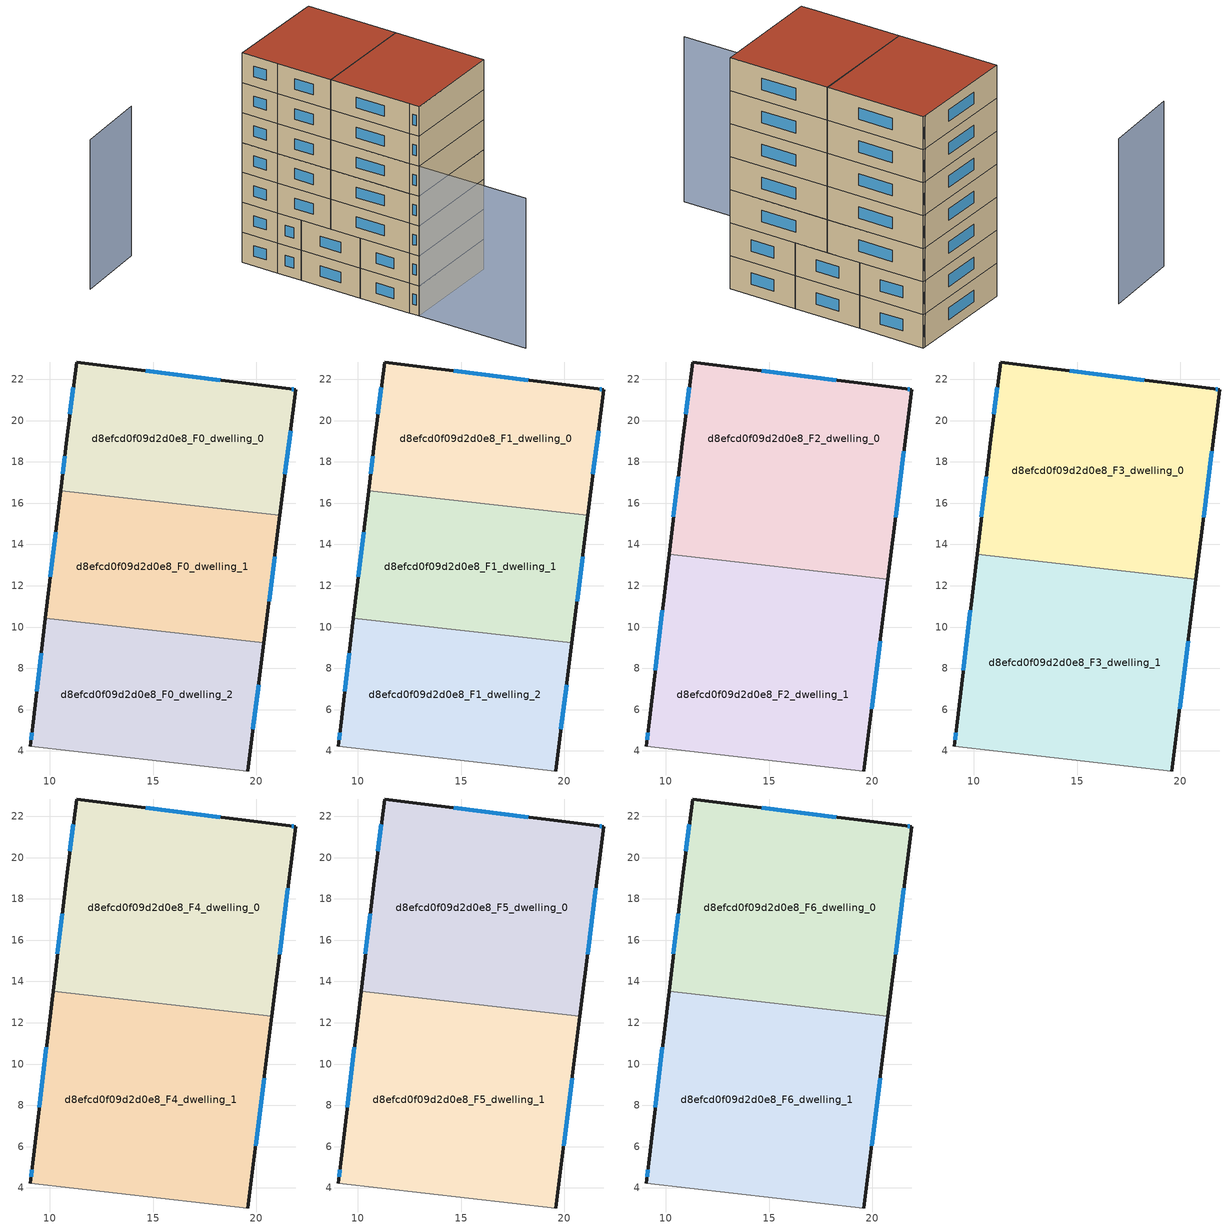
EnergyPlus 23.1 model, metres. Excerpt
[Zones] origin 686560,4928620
d8efcd0f09d2d0e8_F0_dwelling_0
 floor ground (EU_floor_Construction): 21.61,21.54 21.9,21.5 21.14,15.41 10.52,16.61 10.81,19.09 11.29,22.84 z0
 wall outside (EU_wall_Construction): 21.14,15.41 21.9,21.5 21.61,21.54 11.29,22.84 10.81,19.09 10.52,16.61 z0:3
 wall to d8efcd0f09d2d0e8_F0_dwelling_1 (EU_wall_Construction): 10.52,16.61 21.14,15.41 z0:3
 window (EU_Window_Construction): 21.81,21.51 21.71,21.52 / 21.39,17.39 21.65,19.52 / 10.72,18.28 10.61,17.42 / 11.14,21.62 10.97,20.31 / 18.26,21.96 14.65,22.41 z0.98:2.02
d8efcd0f09d2d0e8_F0_dwelling_1
 floor ground (EU_floor_Construction): 21.14,15.41 20.36,9.23 9.78,10.43 10.52,16.61 z0
 wall outside (EU_wall_Construction): 10.52,16.61 9.78,10.43 / 20.36,9.23 21.14,15.41 z0:3
 wall to d8efcd0f09d2d0e8_F0_dwelling_2 (EU_wall_Construction): 9.78,10.43 20.36,9.23 z0:3
 window (EU_Window_Construction): 10.28,14.6 10.02,12.44 / 20.61,11.24 20.88,13.4 z0.98:2.02
d8efcd0f09d2d0e8_F0_dwelling_2
 floor ground (EU_floor_Construction): 20.36,9.23 19.58,3.03 9.05,4.23 9.16,5.19 9.78,10.43 z0
 wall outside (EU_wall_Construction): 9.78,10.43 9.16,5.19 9.05,4.23 / 19.58,3.03 20.36,9.23 z0:3
 wall adiabatic (EU_wall_Construction): 9.05,4.23 19.58,3.03 z0:3
 window (EU_Window_Construction): 9.13,4.87 9.09,4.54 / 9.58,8.72 9.36,6.89 / 19.84,5.04 20.11,7.21 z0.98:2.02
d8efcd0f09d2d0e8_F1_dwelling_0
 floor to d8efcd0f09d2d0e8_F0_dwelling_0 (EU_floor_Construction): 21.61,21.54 21.9,21.5 21.14,15.41 10.52,16.61 10.81,19.09 11.29,22.84 z3
 wall outside (EU_wall_Construction): 21.14,15.41 21.9,21.5 21.61,21.54 11.29,22.84 10.81,19.09 10.52,16.61 z3:6
 wall to d8efcd0f09d2d0e8_F1_dwelling_1 (EU_wall_Construction): 10.52,16.61 21.14,15.41 z3:6
 window (EU_Window_Construction): 21.81,21.51 21.71,21.52 / 21.39,17.39 21.65,19.52 / 10.72,18.28 10.61,17.42 / 11.14,21.62 10.97,20.31 / 18.26,21.96 14.65,22.41 z3.98:5.02
d8efcd0f09d2d0e8_F1_dwelling_1
 floor to d8efcd0f09d2d0e8_F0_dwelling_1 (EU_floor_Construction): 21.14,15.41 20.36,9.23 9.78,10.43 10.52,16.61 z3
 wall outside (EU_wall_Construction): 10.52,16.61 9.78,10.43 / 20.36,9.23 21.14,15.41 z3:6
 wall to d8efcd0f09d2d0e8_F1_dwelling_2 (EU_wall_Construction): 9.78,10.43 20.36,9.23 z3:6
 window (EU_Window_Construction): 10.28,14.6 10.02,12.44 / 20.61,11.24 20.88,13.4 z3.98:5.02
d8efcd0f09d2d0e8_F1_dwelling_2
 floor to d8efcd0f09d2d0e8_F0_dwelling_2 (EU_floor_Construction): 20.36,9.23 19.58,3.03 9.05,4.23 9.16,5.19 9.78,10.43 z3
 wall outside (EU_wall_Construction): 9.78,10.43 9.16,5.19 9.05,4.23 / 19.58,3.03 20.36,9.23 z3:6
 wall adiabatic (EU_wall_Construction): 9.05,4.23 19.58,3.03 z3:6
 window (EU_Window_Construction): 9.13,4.87 9.09,4.54 / 9.58,8.72 9.36,6.89 / 19.84,5.04 20.11,7.21 z3.98:5.02
d8efcd0f09d2d0e8_F2_dwelling_0
 floor to d8efcd0f09d2d0e8_F1_dwelling_0 (EU_floor_Construction): 21.61,21.54 21.9,21.5 21.14,15.41 10.52,16.61 10.81,19.09 11.29,22.84 z6
 floor to d8efcd0f09d2d0e8_F1_dwelling_1 (EU_floor_Construction): 21.14,15.41 20.75,12.32 10.15,13.52 10.52,16.61 z6
 wall outside (EU_wall_Construction): 20.75,12.32 21.9,21.5 21.61,21.54 11.29,22.84 10.81,19.09 10.15,13.52 z6:9
 wall to d8efcd0f09d2d0e8_F2_dwelling_1 (EU_wall_Construction): 10.15,13.52 20.75,12.32 z6:9
 window (EU_Window_Construction): 21.81,21.51 21.71,21.52 / 21.12,15.31 21.53,18.51 / 10.6,17.28 10.37,15.33 / 11.14,21.62 10.97,20.31 / 18.26,21.96 14.65,22.41 z6.98:8.02
d8efcd0f09d2d0e8_F2_dwelling_1
 floor to d8efcd0f09d2d0e8_F1_dwelling_1 (EU_floor_Construction): 20.75,12.32 20.36,9.23 9.78,10.43 10.15,13.52 z6
 floor to d8efcd0f09d2d0e8_F1_dwelling_2 (EU_floor_Construction): 20.36,9.23 19.58,3.03 9.05,4.23 9.16,5.19 9.78,10.43 z6
 wall outside (EU_wall_Construction): 10.15,13.52 9.16,5.19 9.05,4.23 / 19.58,3.03 20.75,12.32 z6:9
 wall adiabatic (EU_wall_Construction): 9.05,4.23 19.58,3.03 z6:9
 window (EU_Window_Construction): 9.13,4.87 9.09,4.54 / 9.83,10.81 9.48,7.9 / 19.96,6.05 20.37,9.3 z6.98:8.02
d8efcd0f09d2d0e8_F3_dwelling_0
 floor to d8efcd0f09d2d0e8_F2_dwelling_0 (EU_floor_Construction): 21.61,21.54 21.9,21.5 20.75,12.32 10.15,13.52 10.81,19.09 11.29,22.84 z9
 wall outside (EU_wall_Construction): 20.75,12.32 21.9,21.5 21.61,21.54 11.29,22.84 10.81,19.09 10.15,13.52 z9:12
 wall to d8efcd0f09d2d0e8_F3_dwelling_1 (EU_wall_Construction): 10.15,13.52 20.75,12.32 z9:12
 window (EU_Window_Construction): 21.81,21.51 21.71,21.52 / 21.12,15.31 21.53,18.51 / 10.6,17.28 10.37,15.33 / 11.14,21.62 10.97,20.31 / 18.26,21.96 14.65,22.41 z9.98:11.02
d8efcd0f09d2d0e8_F3_dwelling_1
 floor to d8efcd0f09d2d0e8_F2_dwelling_1 (EU_floor_Construction): 20.75,12.32 19.58,3.03 9.05,4.23 9.16,5.19 10.15,13.52 z9
 wall outside (EU_wall_Construction): 10.15,13.52 9.16,5.19 9.05,4.23 / 19.58,3.03 20.75,12.32 z9:12
 wall adiabatic (EU_wall_Construction): 9.05,4.23 19.58,3.03 z9:12
 window (EU_Window_Construction): 9.13,4.87 9.09,4.54 / 9.83,10.81 9.48,7.9 / 19.96,6.05 20.37,9.3 z9.98:11.02
d8efcd0f09d2d0e8_F4_dwelling_0
 floor to d8efcd0f09d2d0e8_F3_dwelling_0 (EU_floor_Construction): 21.61,21.54 21.9,21.5 20.75,12.32 10.15,13.52 10.81,19.09 11.29,22.84 z12
 wall outside (EU_wall_Construction): 20.75,12.32 21.9,21.5 21.61,21.54 11.29,22.84 10.81,19.09 10.15,13.52 z12:15
 wall to d8efcd0f09d2d0e8_F4_dwelling_1 (EU_wall_Construction): 10.15,13.52 20.75,12.32 z12:15
 window (EU_Window_Construction): 21.81,21.51 21.71,21.52 / 21.12,15.31 21.53,18.51 / 10.6,17.28 10.37,15.33 / 11.14,21.62 10.97,20.31 / 18.26,21.96 14.65,22.41 z12.98:14.02
d8efcd0f09d2d0e8_F4_dwelling_1
 floor to d8efcd0f09d2d0e8_F3_dwelling_1 (EU_floor_Construction): 20.75,12.32 19.58,3.03 9.05,4.23 9.16,5.19 10.15,13.52 z12
 wall outside (EU_wall_Construction): 10.15,13.52 9.16,5.19 9.05,4.23 / 19.58,3.03 20.75,12.32 z12:15
 wall adiabatic (EU_wall_Construction): 9.05,4.23 19.58,3.03 z12:15
 window (EU_Window_Construction): 9.13,4.87 9.09,4.54 / 9.83,10.81 9.48,7.9 / 19.96,6.05 20.37,9.3 z12.98:14.02
d8efcd0f09d2d0e8_F5_dwelling_0
 floor to d8efcd0f09d2d0e8_F4_dwelling_0 (EU_floor_Construction): 21.61,21.54 21.9,21.5 20.75,12.32 10.15,13.52 10.81,19.09 11.29,22.84 z15
 wall outside (EU_wall_Construction): 20.75,12.32 21.9,21.5 21.61,21.54 11.29,22.84 10.81,19.09 10.15,13.52 z15:18
 wall to d8efcd0f09d2d0e8_F5_dwelling_1 (EU_wall_Construction): 10.15,13.52 20.75,12.32 z15:18
 window (EU_Window_Construction): 21.81,21.51 21.71,21.52 / 21.12,15.31 21.53,18.51 / 10.6,17.28 10.37,15.33 / 11.14,21.62 10.97,20.31 / 18.26,21.96 14.65,22.41 z15.98:17.02
d8efcd0f09d2d0e8_F5_dwelling_1
 floor to d8efcd0f09d2d0e8_F4_dwelling_1 (EU_floor_Construction): 20.75,12.32 19.58,3.03 9.05,4.23 9.16,5.19 10.15,13.52 z15
 wall outside (EU_wall_Construction): 10.15,13.52 9.16,5.19 9.05,4.23 / 19.58,3.03 20.75,12.32 z15:18
 wall adiabatic (EU_wall_Construction): 9.05,4.23 19.58,3.03 z15:18
 window (EU_Window_Construction): 9.13,4.87 9.09,4.54 / 9.83,10.81 9.48,7.9 / 19.96,6.05 20.37,9.3 z15.98:17.02
d8efcd0f09d2d0e8_F6_dwelling_0
 floor to d8efcd0f09d2d0e8_F5_dwelling_0 (EU_floor_Construction): 21.61,21.54 21.9,21.5 20.75,12.32 10.15,13.52 10.81,19.09 11.29,22.84 z18
 wall outside (EU_wall_Construction): 20.75,12.32 21.9,21.5 21.61,21.54 11.29,22.84 10.81,19.09 10.15,13.52 z18:21
 wall to d8efcd0f09d2d0e8_F6_dwelling_1 (EU_wall_Construction): 10.15,13.52 20.75,12.32 z18:21
 window (EU_Window_Construction): 21.81,21.51 21.71,21.52 / 21.12,15.31 21.53,18.51 / 10.6,17.28 10.37,15.33 / 11.14,21.62 10.97,20.31 / 18.26,21.96 14.65,22.41 z18.98:20.02
 roof outside (EU_roof_Construction): 20.75,12.32 21.9,21.5 21.61,21.54 11.29,22.84 10.81,19.09 10.15,13.52 z21
d8efcd0f09d2d0e8_F6_dwelling_1
 floor to d8efcd0f09d2d0e8_F5_dwelling_1 (EU_floor_Construction): 20.75,12.32 19.58,3.03 9.05,4.23 9.16,5.19 10.15,13.52 z18
 wall outside (EU_wall_Construction): 10.15,13.52 9.16,5.19 9.05,4.23 / 19.58,3.03 20.75,12.32 z18:21
 wall adiabatic (EU_wall_Construction): 9.05,4.23 19.58,3.03 z18:21
 window (EU_Window_Construction): 9.13,4.87 9.09,4.54 / 9.83,10.81 9.48,7.9 / 19.96,6.05 20.37,9.3 z18.98:20.02
 roof outside (EU_roof_Construction): 19.58,3.03 20.75,12.32 10.15,13.52 9.16,5.19 9.05,4.23 z21
shading: 7.75,-6.95 9.06,4.25 / 9.06,4.25 19.58,3.03 / 8.08,32.22 0.69,32.61 z0:15
[Building]
EU S2 Campaign: North Axis=0; Terrain=City; Solar Distribution=FullExterior
[Site:Location]
Bologna: Latitude=44.5; Longitude=11.25; Time Zone=1; Elevation=37
[SizingPeriod:WeatherFileDays]
AnnualSizingPeriod: Begin Month=1; Begin Day of Month=1; End Month=12; End Day of Month=31; Day of Week for Start Day=Monday; Use Weather File Daylight Saving Period=No; Use Weather File Rain and Snow Indicators=No
[MATERIAL]
EU_InternalMass_Material: Roughness=MediumRough; Thickness=0.1; Conductivity=1; Density=1800; Specific Heat=900; Thermal Absorptance=0.9; Solar Absorptance=0.7; Visible Absorptance=0.7
[MATERIAL:NOMASS] Roughness=MediumRough; Thermal Absorptance=0.9; Solar Absorptance=0.7; Visible Absorptance=0.7
Name | Thermal Resistance
EU_wall_NoMass | 0.905828
EU_roof_NoMass | 0.37593
EU_floor_NoMass | 0.67114
[WINDOWMATERIAL:SIMPLEGLAZINGSYSTEM]
EU_Window_SimpleGlazing: UFactor=4.52486; Solar Heat Gain Coefficient=0.85; Visible Transmittance=0.85
[CONSTRUCTION]
EU_wall_Construction: EU_wall_NoMass
EU_roof_Construction: EU_roof_NoMass
EU_floor_Construction: EU_floor_NoMass
EU_InternalMass_Construction: EU_InternalMass_Material
EU_Window_Construction: EU_Window_SimpleGlazing
[ZONE] Type=1; Multiplier=1; Ceiling Height=autocalculate; Floor Area=autocalculate; Part of Total Floor Area=Yes
Name | Volume
d8efcd0f09d2d0e8_F0_dwelling_0; d8efcd0f09d2d0e8_F1_dwelling_0 | 199.162
d8efcd0f09d2d0e8_F2_dwelling_0; d8efcd0f09d2d0e8_F3_dwelling_1; d8efcd0f09d2d0e8_F4_dwelling_1; d8efcd0f09d2d0e8_F5_dwelling_1; d8efcd0f09d2d0e8_F6_dwelling_1 | 298.742
d8efcd0f09d2d0e8_F3_dwelling_0; d8efcd0f09d2d0e8_F4_dwelling_0; d8efcd0f09d2d0e8_F5_dwelling_0; d8efcd0f09d2d0e8_F6_dwelling_0 | 298.75
d8efcd0f09d2d0e8_F0_dwelling_1; d8efcd0f09d2d0e8_F1_dwelling_1 | 199.158
d8efcd0f09d2d0e8_F2_dwelling_1 | 298.729
d8efcd0f09d2d0e8_F0_dwelling_2; d8efcd0f09d2d0e8_F1_dwelling_2 | 199.17
[INTERNALMASS] Construction=EU_InternalMass_Construction
Name | Zone or ZoneList | Surface Area
d8efcd0f09d2d0e8_F0_dwelling_0_EU_InternalMass | d8efcd0f09d2d0e8_F0_dwelling_0 | 66.3872
d8efcd0f09d2d0e8_F0_dwelling_1_EU_InternalMass | d8efcd0f09d2d0e8_F0_dwelling_1 | 66.3861
d8efcd0f09d2d0e8_F0_dwelling_2_EU_InternalMass | d8efcd0f09d2d0e8_F0_dwelling_2 | 66.39
d8efcd0f09d2d0e8_F1_dwelling_0_EU_InternalMass | d8efcd0f09d2d0e8_F1_dwelling_0 | 66.3872
d8efcd0f09d2d0e8_F1_dwelling_1_EU_InternalMass | d8efcd0f09d2d0e8_F1_dwelling_1 | 66.3861
d8efcd0f09d2d0e8_F1_dwelling_2_EU_InternalMass | d8efcd0f09d2d0e8_F1_dwelling_2 | 66.39
d8efcd0f09d2d0e8_F2_dwelling_0_EU_InternalMass | d8efcd0f09d2d0e8_F2_dwelling_0 | 99.5837
d8efcd0f09d2d0e8_F2_dwelling_1_EU_InternalMass | d8efcd0f09d2d0e8_F2_dwelling_1 | 99.5805
d8efcd0f09d2d0e8_F3_dwelling_0_EU_InternalMass | d8efcd0f09d2d0e8_F3_dwelling_0 | 99.5837
d8efcd0f09d2d0e8_F3_dwelling_1_EU_InternalMass | d8efcd0f09d2d0e8_F3_dwelling_1 | 99.5805
d8efcd0f09d2d0e8_F4_dwelling_0_EU_InternalMass | d8efcd0f09d2d0e8_F4_dwelling_0 | 99.5837
d8efcd0f09d2d0e8_F4_dwelling_1_EU_InternalMass | d8efcd0f09d2d0e8_F4_dwelling_1 | 99.5805
d8efcd0f09d2d0e8_F5_dwelling_0_EU_InternalMass | d8efcd0f09d2d0e8_F5_dwelling_0 | 99.5837
d8efcd0f09d2d0e8_F5_dwelling_1_EU_InternalMass | d8efcd0f09d2d0e8_F5_dwelling_1 | 99.5805
d8efcd0f09d2d0e8_F6_dwelling_0_EU_InternalMass | d8efcd0f09d2d0e8_F6_dwelling_0 | 99.5837
d8efcd0f09d2d0e8_F6_dwelling_1_EU_InternalMass | d8efcd0f09d2d0e8_F6_dwelling_1 | 99.5805
[OTHEREQUIPMENT] Fuel Type=Electricity; Design Level Calculation Method=Watts/Area; Power per Zone Floor Area=1; Fraction Latent=0; Fraction Radiant=0; Fraction Lost=0; Carbon Dioxide Generation Rate=0; EndUse Subcategory=EU_Step8_InternalGains
Name | Zone or ZoneList or Space or SpaceList | Schedule
EU_Step8_InternalGain_d8efcd0f09d2d0e8_F0_dwelling_0_f000 | d8efcd0f09d2d0e8_F0_dwelling_0 | EU_Step8_GainSchedule_d8efcd0f09d2d0e8_F0_dwelling_0_f000
EU_Step8_InternalGain_d8efcd0f09d2d0e8_F0_dwelling_1_f000 | d8efcd0f09d2d0e8_F0_dwelling_1 | EU_Step8_GainSchedule_d8efcd0f09d2d0e8_F0_dwelling_1_f000
EU_Step8_InternalGain_d8efcd0f09d2d0e8_F0_dwelling_2_f000 | d8efcd0f09d2d0e8_F0_dwelling_2 | EU_Step8_GainSchedule_d8efcd0f09d2d0e8_F0_dwelling_2_f000
EU_Step8_InternalGain_d8efcd0f09d2d0e8_F1_dwelling_0_f000 | d8efcd0f09d2d0e8_F1_dwelling_0 | EU_Step8_GainSchedule_d8efcd0f09d2d0e8_F1_dwelling_0_f000
EU_Step8_InternalGain_d8efcd0f09d2d0e8_F1_dwelling_1_f000 | d8efcd0f09d2d0e8_F1_dwelling_1 | EU_Step8_GainSchedule_d8efcd0f09d2d0e8_F1_dwelling_1_f000
EU_Step8_InternalGain_d8efcd0f09d2d0e8_F1_dwelling_2_f000 | d8efcd0f09d2d0e8_F1_dwelling_2 | EU_Step8_GainSchedule_d8efcd0f09d2d0e8_F1_dwelling_2_f000
EU_Step8_InternalGain_d8efcd0f09d2d0e8_F2_dwelling_0_f000 | d8efcd0f09d2d0e8_F2_dwelling_0 | EU_Step8_GainSchedule_d8efcd0f09d2d0e8_F2_dwelling_0_f000
EU_Step8_InternalGain_d8efcd0f09d2d0e8_F2_dwelling_1_f000 | d8efcd0f09d2d0e8_F2_dwelling_1 | EU_Step8_GainSchedule_d8efcd0f09d2d0e8_F2_dwelling_1_f000
EU_Step8_InternalGain_d8efcd0f09d2d0e8_F3_dwelling_0_f000 | d8efcd0f09d2d0e8_F3_dwelling_0 | EU_Step8_GainSchedule_d8efcd0f09d2d0e8_F3_dwelling_0_f000
EU_Step8_InternalGain_d8efcd0f09d2d0e8_F3_dwelling_1_f000 | d8efcd0f09d2d0e8_F3_dwelling_1 | EU_Step8_GainSchedule_d8efcd0f09d2d0e8_F3_dwelling_1_f000
EU_Step8_InternalGain_d8efcd0f09d2d0e8_F4_dwelling_0_f000 | d8efcd0f09d2d0e8_F4_dwelling_0 | EU_Step8_GainSchedule_d8efcd0f09d2d0e8_F4_dwelling_0_f000
EU_Step8_InternalGain_d8efcd0f09d2d0e8_F4_dwelling_1_f000 | d8efcd0f09d2d0e8_F4_dwelling_1 | EU_Step8_GainSchedule_d8efcd0f09d2d0e8_F4_dwelling_1_f000
EU_Step8_InternalGain_d8efcd0f09d2d0e8_F5_dwelling_0_f000 | d8efcd0f09d2d0e8_F5_dwelling_0 | EU_Step8_GainSchedule_d8efcd0f09d2d0e8_F5_dwelling_0_f000
EU_Step8_InternalGain_d8efcd0f09d2d0e8_F5_dwelling_1_f000 | d8efcd0f09d2d0e8_F5_dwelling_1 | EU_Step8_GainSchedule_d8efcd0f09d2d0e8_F5_dwelling_1_f000
EU_Step8_InternalGain_d8efcd0f09d2d0e8_F6_dwelling_0_f000 | d8efcd0f09d2d0e8_F6_dwelling_0 | EU_Step8_GainSchedule_d8efcd0f09d2d0e8_F6_dwelling_0_f000
EU_Step8_InternalGain_d8efcd0f09d2d0e8_F6_dwelling_1_f000 | d8efcd0f09d2d0e8_F6_dwelling_1 | EU_Step8_GainSchedule_d8efcd0f09d2d0e8_F6_dwelling_1_f000
[ZONEVENTILATION:DESIGNFLOWRATE] Schedule=EU_AlwaysOn; Design Flow Rate Calculation Method=AirChanges/Hour; Air Changes per Hour=0.73129; Ventilation Type=Natural; Fan Pressure Rise=0; Fan Total Efficiency=1; Constant Term Coefficient=1; Temperature Term Coefficient=0; Velocity Term Coefficient=0; Velocity Squared Term Coefficient=0; Minimum Indoor Temperature=-100; Maximum Indoor Temperature=100; Delta Temperature=-100; Minimum Outdoor Temperature=-100; Maximum Outdoor Temperature=100; Maximum Wind Speed=40
Name | Zone or ZoneList or Space or SpaceList
EU_ConstantAir_d8efcd0f09d2d0e8_F0_dwelling_0 | d8efcd0f09d2d0e8_F0_dwelling_0
EU_ConstantAir_d8efcd0f09d2d0e8_F0_dwelling_1 | d8efcd0f09d2d0e8_F0_dwelling_1
EU_ConstantAir_d8efcd0f09d2d0e8_F0_dwelling_2 | d8efcd0f09d2d0e8_F0_dwelling_2
EU_ConstantAir_d8efcd0f09d2d0e8_F1_dwelling_0 | d8efcd0f09d2d0e8_F1_dwelling_0
EU_ConstantAir_d8efcd0f09d2d0e8_F1_dwelling_1 | d8efcd0f09d2d0e8_F1_dwelling_1
EU_ConstantAir_d8efcd0f09d2d0e8_F1_dwelling_2 | d8efcd0f09d2d0e8_F1_dwelling_2
EU_ConstantAir_d8efcd0f09d2d0e8_F2_dwelling_0 | d8efcd0f09d2d0e8_F2_dwelling_0
EU_ConstantAir_d8efcd0f09d2d0e8_F2_dwelling_1 | d8efcd0f09d2d0e8_F2_dwelling_1
EU_ConstantAir_d8efcd0f09d2d0e8_F3_dwelling_0 | d8efcd0f09d2d0e8_F3_dwelling_0
EU_ConstantAir_d8efcd0f09d2d0e8_F3_dwelling_1 | d8efcd0f09d2d0e8_F3_dwelling_1
EU_ConstantAir_d8efcd0f09d2d0e8_F4_dwelling_0 | d8efcd0f09d2d0e8_F4_dwelling_0
EU_ConstantAir_d8efcd0f09d2d0e8_F4_dwelling_1 | d8efcd0f09d2d0e8_F4_dwelling_1
EU_ConstantAir_d8efcd0f09d2d0e8_F5_dwelling_0 | d8efcd0f09d2d0e8_F5_dwelling_0
EU_ConstantAir_d8efcd0f09d2d0e8_F5_dwelling_1 | d8efcd0f09d2d0e8_F5_dwelling_1
EU_ConstantAir_d8efcd0f09d2d0e8_F6_dwelling_0 | d8efcd0f09d2d0e8_F6_dwelling_0
EU_ConstantAir_d8efcd0f09d2d0e8_F6_dwelling_1 | d8efcd0f09d2d0e8_F6_dwelling_1
[HVACTEMPLATE:THERMOSTAT] Constant Heating Setpoint=20; Constant Cooling Setpoint=50
EU_HeatOnly_d8efcd0f09d2d0e8_F0_dwelling_0; EU_HeatOnly_d8efcd0f09d2d0e8_F0_dwelling_1; EU_HeatOnly_d8efcd0f09d2d0e8_F0_dwelling_2; EU_HeatOnly_d8efcd0f09d2d0e8_F1_dwelling_0; EU_HeatOnly_d8efcd0f09d2d0e8_F1_dwelling_1; EU_HeatOnly_d8efcd0f09d2d0e8_F1_dwelling_2; EU_HeatOnly_d8efcd0f09d2d0e8_F2_dwelling_0; EU_HeatOnly_d8efcd0f09d2d0e8_F2_dwelling_1; EU_HeatOnly_d8efcd0f09d2d0e8_F3_dwelling_0; EU_HeatOnly_d8efcd0f09d2d0e8_F3_dwelling_1; EU_HeatOnly_d8efcd0f09d2d0e8_F4_dwelling_0; EU_HeatOnly_d8efcd0f09d2d0e8_F4_dwelling_1; EU_HeatOnly_d8efcd0f09d2d0e8_F5_dwelling_0; EU_HeatOnly_d8efcd0f09d2d0e8_F5_dwelling_1; EU_HeatOnly_d8efcd0f09d2d0e8_F6_dwelling_0; EU_HeatOnly_d8efcd0f09d2d0e8_F6_dwelling_1
[HVACTEMPLATE:ZONE:IDEALLOADSAIRSYSTEM] System Availability Schedule=EU_AlwaysOn; Maximum Heating Supply Air Temperature=50; Minimum Cooling Supply Air Temperature=13; Maximum Heating Supply Air Humidity Ratio=0.0156; Minimum Cooling Supply Air Humidity Ratio=0.0077; Heating Limit=NoLimit; Cooling Limit=NoLimit; Heating Availability Schedule=EU_AlwaysOn; Cooling Availability Schedule=EU_CoolingOff; Dehumidification Control Type=ConstantSensibleHeatRatio; Cooling Sensible Heat Ratio=0.7; Dehumidification Setpoint=60; Humidification Control Type=None; Humidification Setpoint=30; Outdoor Air Method=None; Outdoor Air Flow Rate per Person=0.00944; Outdoor Air Flow Rate per Zone Floor Area=0; Outdoor Air Flow Rate per Zone=0; Demand Controlled Ventilation Type=None; Outdoor Air Economizer Type=NoEconomizer; Heat Recovery Type=None; Sensible Heat Recovery Effectiveness=0.7; Latent Heat Recovery Effectiveness=0.65
Name | Template Thermostat
d8efcd0f09d2d0e8_F0_dwelling_0 | EU_HeatOnly_d8efcd0f09d2d0e8_F0_dwelling_0
d8efcd0f09d2d0e8_F0_dwelling_1 | EU_HeatOnly_d8efcd0f09d2d0e8_F0_dwelling_1
d8efcd0f09d2d0e8_F0_dwelling_2 | EU_HeatOnly_d8efcd0f09d2d0e8_F0_dwelling_2
d8efcd0f09d2d0e8_F1_dwelling_0 | EU_HeatOnly_d8efcd0f09d2d0e8_F1_dwelling_0
d8efcd0f09d2d0e8_F1_dwelling_1 | EU_HeatOnly_d8efcd0f09d2d0e8_F1_dwelling_1
d8efcd0f09d2d0e8_F1_dwelling_2 | EU_HeatOnly_d8efcd0f09d2d0e8_F1_dwelling_2
d8efcd0f09d2d0e8_F2_dwelling_0 | EU_HeatOnly_d8efcd0f09d2d0e8_F2_dwelling_0
d8efcd0f09d2d0e8_F2_dwelling_1 | EU_HeatOnly_d8efcd0f09d2d0e8_F2_dwelling_1
d8efcd0f09d2d0e8_F3_dwelling_0 | EU_HeatOnly_d8efcd0f09d2d0e8_F3_dwelling_0
d8efcd0f09d2d0e8_F3_dwelling_1 | EU_HeatOnly_d8efcd0f09d2d0e8_F3_dwelling_1
d8efcd0f09d2d0e8_F4_dwelling_0 | EU_HeatOnly_d8efcd0f09d2d0e8_F4_dwelling_0
d8efcd0f09d2d0e8_F4_dwelling_1 | EU_HeatOnly_d8efcd0f09d2d0e8_F4_dwelling_1
d8efcd0f09d2d0e8_F5_dwelling_0 | EU_HeatOnly_d8efcd0f09d2d0e8_F5_dwelling_0
d8efcd0f09d2d0e8_F5_dwelling_1 | EU_HeatOnly_d8efcd0f09d2d0e8_F5_dwelling_1
d8efcd0f09d2d0e8_F6_dwelling_0 | EU_HeatOnly_d8efcd0f09d2d0e8_F6_dwelling_0
d8efcd0f09d2d0e8_F6_dwelling_1 | EU_HeatOnly_d8efcd0f09d2d0e8_F6_dwelling_1
[SIZING:ZONE] Zone Cooling Design Supply Air Temperature Input Method=SupplyAirTemperature; Zone Cooling Design Supply Air Temperature=13; Zone Heating Design Supply Air Temperature Input Method=SupplyAirTemperature; Zone Heating Design Supply Air Temperature=50; Zone Cooling Design Supply Air Humidity Ratio=0.008; Zone Heating Design Supply Air Humidity Ratio=0.008; Cooling Design Air Flow Method=DesignDay; Cooling Design Air Flow Rate=0; Cooling Minimum Air Flow per Zone Floor Area=0.000762; Cooling Minimum Air Flow=0; Cooling Minimum Air Flow Fraction=0.2; Heating Design Air Flow Method=DesignDay; Heating Design Air Flow Rate=0; Heating Maximum Air Flow per Zone Floor Area=0.002032; Heating Maximum Air Flow=0.141576; Heating Maximum Air Flow Fraction=0.3; Account for Dedicated Outdoor Air System=No; Dedicated Outdoor Air System Control Strategy=NeutralSupplyAir; Dedicated Outdoor Air Low Setpoint Temperature for Design=autosize; Dedicated Outdoor Air High Setpoint Temperature for Design=autosize; Zone Load Sizing Method=Sensible Load Only No Latent Load; Zone Latent Cooling Design Supply Air Humidity Ratio Input Method=HumidityRatioDifference; Zone Cooling Design Supply Air Humidity Ratio Difference=0.005; Zone Latent Heating Design Supply Air Humidity Ratio Input Method=HumidityRatioDifference; Zone Humidification Design Supply Air Humidity Ratio Difference=0.005
d8efcd0f09d2d0e8_F0_dwelling_0; d8efcd0f09d2d0e8_F0_dwelling_1; d8efcd0f09d2d0e8_F0_dwelling_2; d8efcd0f09d2d0e8_F1_dwelling_0; d8efcd0f09d2d0e8_F1_dwelling_1; d8efcd0f09d2d0e8_F1_dwelling_2; d8efcd0f09d2d0e8_F2_dwelling_0; d8efcd0f09d2d0e8_F2_dwelling_1; d8efcd0f09d2d0e8_F3_dwelling_0; d8efcd0f09d2d0e8_F3_dwelling_1; d8efcd0f09d2d0e8_F4_dwelling_0; d8efcd0f09d2d0e8_F4_dwelling_1; d8efcd0f09d2d0e8_F5_dwelling_0; d8efcd0f09d2d0e8_F5_dwelling_1; d8efcd0f09d2d0e8_F6_dwelling_0; d8efcd0f09d2d0e8_F6_dwelling_1
[SCHEDULE:CONSTANT]
Name | Hourly Value
EU_AlwaysOn | 1
EU_CoolingOff | 0
[SCHEDULE:FILE] Column Number=1; Rows to Skip at Top=0; Number of Hours of Data=8760; Column Separator=Comma; Interpolate to Timestep=No; Minutes per Item=60; Adjust Schedule for Daylight Savings=Yes
Name | File
EU_Step8_GainSchedule_d8efcd0f09d2d0e8_F0_dwelling_0_f000 | ../../schedules/d8efcd0f09d2d0e8/d8efcd0f09d2d0e8_F0_dwelling_0_f000_gain.csv
EU_Step8_GainSchedule_d8efcd0f09d2d0e8_F0_dwelling_1_f000 | ../../schedules/d8efcd0f09d2d0e8/d8efcd0f09d2d0e8_F0_dwelling_1_f000_gain.csv
EU_Step8_GainSchedule_d8efcd0f09d2d0e8_F0_dwelling_2_f000 | ../../schedules/d8efcd0f09d2d0e8/d8efcd0f09d2d0e8_F0_dwelling_2_f000_gain.csv
EU_Step8_GainSchedule_d8efcd0f09d2d0e8_F1_dwelling_0_f000 | ../../schedules/d8efcd0f09d2d0e8/d8efcd0f09d2d0e8_F1_dwelling_0_f000_gain.csv
EU_Step8_GainSchedule_d8efcd0f09d2d0e8_F1_dwelling_1_f000 | ../../schedules/d8efcd0f09d2d0e8/d8efcd0f09d2d0e8_F1_dwelling_1_f000_gain.csv
EU_Step8_GainSchedule_d8efcd0f09d2d0e8_F1_dwelling_2_f000 | ../../schedules/d8efcd0f09d2d0e8/d8efcd0f09d2d0e8_F1_dwelling_2_f000_gain.csv
EU_Step8_GainSchedule_d8efcd0f09d2d0e8_F2_dwelling_0_f000 | ../../schedules/d8efcd0f09d2d0e8/d8efcd0f09d2d0e8_F2_dwelling_0_f000_gain.csv
EU_Step8_GainSchedule_d8efcd0f09d2d0e8_F2_dwelling_1_f000 | ../../schedules/d8efcd0f09d2d0e8/d8efcd0f09d2d0e8_F2_dwelling_1_f000_gain.csv
EU_Step8_GainSchedule_d8efcd0f09d2d0e8_F3_dwelling_0_f000 | ../../schedules/d8efcd0f09d2d0e8/d8efcd0f09d2d0e8_F3_dwelling_0_f000_gain.csv
EU_Step8_GainSchedule_d8efcd0f09d2d0e8_F3_dwelling_1_f000 | ../../schedules/d8efcd0f09d2d0e8/d8efcd0f09d2d0e8_F3_dwelling_1_f000_gain.csv
EU_Step8_GainSchedule_d8efcd0f09d2d0e8_F4_dwelling_0_f000 | ../../schedules/d8efcd0f09d2d0e8/d8efcd0f09d2d0e8_F4_dwelling_0_f000_gain.csv
EU_Step8_GainSchedule_d8efcd0f09d2d0e8_F4_dwelling_1_f000 | ../../schedules/d8efcd0f09d2d0e8/d8efcd0f09d2d0e8_F4_dwelling_1_f000_gain.csv
EU_Step8_GainSchedule_d8efcd0f09d2d0e8_F5_dwelling_0_f000 | ../../schedules/d8efcd0f09d2d0e8/d8efcd0f09d2d0e8_F5_dwelling_0_f000_gain.csv
EU_Step8_GainSchedule_d8efcd0f09d2d0e8_F5_dwelling_1_f000 | ../../schedules/d8efcd0f09d2d0e8/d8efcd0f09d2d0e8_F5_dwelling_1_f000_gain.csv
EU_Step8_GainSchedule_d8efcd0f09d2d0e8_F6_dwelling_0_f000 | ../../schedules/d8efcd0f09d2d0e8/d8efcd0f09d2d0e8_F6_dwelling_0_f000_gain.csv
EU_Step8_GainSchedule_d8efcd0f09d2d0e8_F6_dwelling_1_f000 | ../../schedules/d8efcd0f09d2d0e8/d8efcd0f09d2d0e8_F6_dwelling_1_f000_gain.csv
